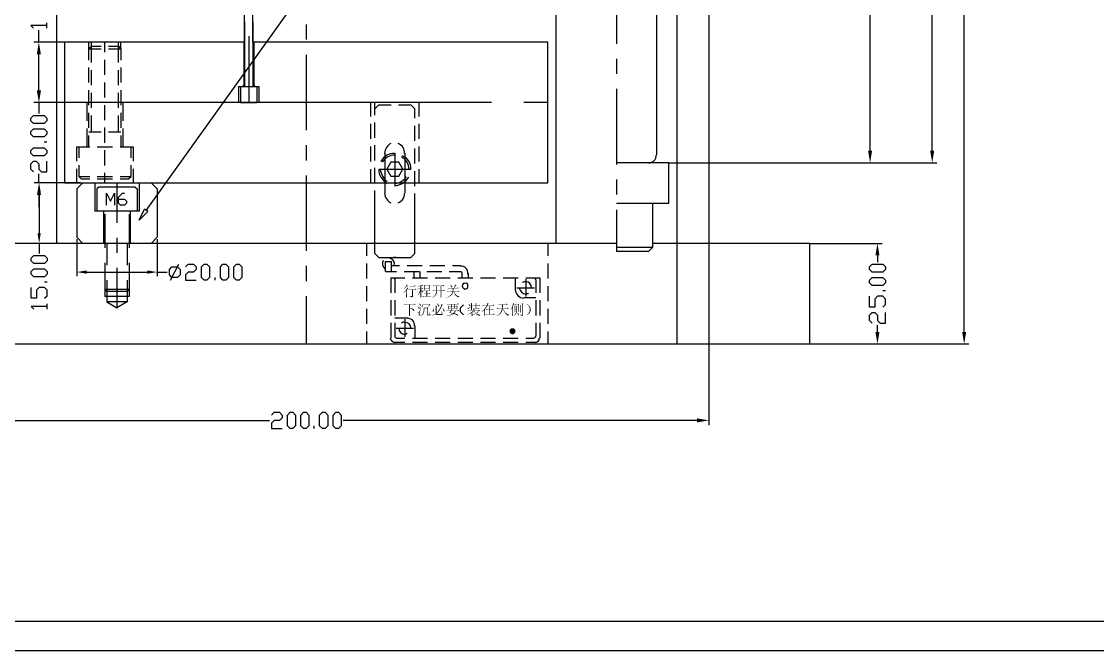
# Model space of a CAD drawing. Header units: inches. Extents: x 2 to 1172, y 492 to 1320.
# Drawn here: x 168.5 to 436, y 492.2 to 648.7 of the extents above; entities that cross this region are included whole.
import ezdxf

# ---------------------------------------------------------------- set-up
doc = ezdxf.new("R2010")
doc.units = ezdxf.units.IN
doc.header["$MEASUREMENT"] = 0

# ---------------------------------------------------------------- blocks, each defined once
blk = doc.blocks.new('AHH1270-500010_1')
at = {"transparency": 33554687}
for color, points in [(1, [(171.89, 639.06), (171.39, 642.07), (170.89, 639.06)]), (1, [(171.89, 630.05), (171.39, 627.05), (170.89, 630.05)]), (1, [(171.93, 630.05), (171.43, 627.05), (170.93, 630.05)]), (1, [(378.56, 615.03), (378.06, 612.03), (377.56, 615.03)]), (1, [(394, 615.03), (393.5, 612.03), (393, 615.03)]), (1, [(171.93, 604.02), (171.43, 607.02), (170.93, 604.02)]), (1, [(171.88, 604.52), (171.47, 607.02), (171.05, 604.52)]), (1, [(171.88, 594.51), (171.47, 592), (171.05, 594.5)]), (1, [(380.39, 589), (379.89, 592), (379.39, 589)]), (1, [(183.31, 584.43), (180.81, 584.84), (183.31, 585.26)]), (1, [(198.33, 584.43), (200.83, 584.84), (198.33, 585.26)]), (256, [(262.92, 580.13), (262.92, 578.61), (262.71, 578.49), (262.71, 578.64), (262.72, 579.49), (262.72, 580.19), (262.56, 580.02), (262.24, 579.75), (262.09, 579.64), (262.06, 579.69), (262.21, 579.83), (262.49, 580.16), (262.63, 580.34), (262.76, 580.53), (262.97, 580.88), (263.04, 581.04), (263.28, 580.83), (263.15, 580.76), (263.06, 580.63), (262.91, 580.42), (262.85, 580.34), (263, 580.22)]), (256, [(262.89, 581.73), (263.14, 581.53), (263.09, 581.52), (262.92, 581.37), (262.8, 581.24), (262.68, 581.1), (262.38, 580.83), (262.2, 580.69), (262.17, 580.74), (262.29, 580.85), (262.51, 581.1), (262.62, 581.25), (262.72, 581.39), (262.85, 581.63)]), (256, [(263.57, 578.89), (263.76, 578.88), (264.01, 578.86), (264.08, 578.86), (264.14, 578.86), (264.2, 578.95), (264.2, 579.03), (264.2, 580.46), (263.67, 580.46), (263.58, 580.46), (263.41, 580.44), (263.34, 580.41), (263.21, 580.54), (264.82, 580.54), (265.03, 580.74), (265.26, 580.46), (264.4, 580.46), (264.4, 578.96), (264.4, 578.77), (264.23, 578.55), (264.05, 578.51), (264.05, 578.61), (263.81, 578.76), (263.57, 578.82)]), (256, [(263.45, 581.38), (264.64, 581.38), (264.83, 581.56), (265.07, 581.3), (263.91, 581.3), (263.82, 581.3), (263.65, 581.27), (263.57, 581.25)]), (256, [(266.27, 581.37), (266.18, 581.35), (265.89, 581.32), (265.68, 581.3), (265.68, 581.35), (265.82, 581.37), (266.13, 581.45), (266.31, 581.51), (266.49, 581.56), (266.72, 581.67), (266.77, 581.72), (266.96, 581.46), (266.89, 581.46), (266.64, 581.43), (266.45, 581.39), (266.45, 580.69), (266.66, 580.69), (266.82, 580.85), (267.04, 580.61), (266.45, 580.61), (266.45, 580.34), (266.6, 580.28), (266.79, 580.17), (266.84, 580.13), (266.88, 580.08), (266.93, 579.99), (266.93, 579.95), (266.93, 579.92), (266.91, 579.85), (266.89, 579.82), (266.88, 579.79), (266.85, 579.76), (266.83, 579.76), (266.81, 579.76), (266.76, 579.83), (266.73, 579.9), (266.69, 580), (266.55, 580.2), (266.45, 580.29), (266.45, 579.56), (266.46, 578.71), (266.47, 578.58), (266.26, 578.49), (266.26, 578.75), (266.27, 579.56), (266.27, 580.11), (266.14, 579.79), (265.82, 579.25), (265.61, 579.03), (265.59, 579.07), (265.73, 579.29), (265.94, 579.71), (266.02, 579.91), (266.1, 580.11), (266.2, 580.46), (266.23, 580.61), (266.03, 580.61), (265.94, 580.61), (265.77, 580.59), (265.7, 580.57), (265.57, 580.69), (266.27, 580.69)]), (256, [(274.49, 580.79), (274.49, 580.61), (274.47, 580.23), (274.45, 580.04), (275.51, 580.04), (275.72, 580.24), (276.02, 579.95), (274.63, 579.95), (274.7, 579.77), (274.92, 579.42), (275.08, 579.25), (275.24, 579.08), (275.71, 578.83), (276.02, 578.75), (276.02, 578.71), (275.91, 578.7), (275.75, 578.61), (275.71, 578.53), (275.52, 578.62), (275.17, 578.89), (275.02, 579.05), (274.86, 579.21), (274.63, 579.66), (274.55, 579.95), (274.44, 579.95), (274.37, 579.69), (274.11, 579.25), (273.9, 579.07), (273.69, 578.88), (273.15, 578.59), (272.81, 578.49), (272.8, 578.54), (273.16, 578.69), (273.67, 579.03), (273.82, 579.22), (273.98, 579.4), (274.18, 579.77), (274.23, 579.95), (273.26, 579.95), (273.17, 579.95), (273, 579.93), (272.93, 579.91), (272.8, 580.04), (274.24, 580.04), (274.25, 580.19), (274.27, 580.57), (274.27, 580.79), (273.44, 580.79), (273.35, 580.79), (273.19, 580.77), (273.11, 580.75), (272.98, 580.88), (274.56, 580.88), (274.62, 580.97), (274.72, 581.2), (274.77, 581.33), (274.82, 581.46), (274.89, 581.67), (274.91, 581.76), (275.25, 581.53), (275.08, 581.46), (274.96, 581.28), (274.75, 580.99), (274.66, 580.88), (275.39, 580.88), (275.58, 581.07), (275.86, 580.79)]), (256, [(273.58, 581.69), (273.61, 581.73), (273.75, 581.65), (273.96, 581.51), (274.03, 581.45), (274.1, 581.39), (274.17, 581.27), (274.17, 581.21), (274.17, 581.18), (274.15, 581.1), (274.12, 581.06), (274.1, 581.02), (274.07, 580.97), (274.03, 580.97), (273.97, 581.07), (273.93, 581.17), (273.88, 581.31), (273.7, 581.57)]), (256, [(266.97, 580.19), (268.43, 580.19), (268.58, 580.34), (268.8, 580.11), (267.95, 580.11), (267.95, 579.5), (268.35, 579.5), (268.51, 579.66), (268.73, 579.42), (267.95, 579.42), (267.95, 578.78), (268.49, 578.78), (268.66, 578.95), (268.9, 578.69), (267.22, 578.69), (267.13, 578.69), (266.96, 578.67), (266.89, 578.65), (266.76, 578.78), (267.77, 578.78), (267.77, 579.42), (267.52, 579.42), (267.43, 579.42), (267.26, 579.4), (267.18, 579.38), (267.05, 579.5), (267.77, 579.5), (267.77, 580.11), (267.43, 580.11), (267.34, 580.11), (267.17, 580.09), (267.1, 580.07)]), (256, [(262.06, 576.79), (264.65, 576.79), (264.86, 577), (265.15, 576.71), (263.63, 576.71), (263.63, 575.98), (264.05, 575.85), (264.53, 575.65), (264.6, 575.58), (264.67, 575.51), (264.73, 575.38), (264.73, 575.32), (264.73, 575.3), (264.71, 575.24), (264.7, 575.2), (264.68, 575.16), (264.65, 575.12), (264.63, 575.12), (264.61, 575.12), (264.51, 575.22), (264.44, 575.31), (264.34, 575.44), (263.93, 575.74), (263.63, 575.91), (263.63, 574.48), (263.63, 574.34), (263.63, 574.09), (263.64, 573.99), (263.4, 573.89), (263.41, 574.15), (263.42, 574.51), (263.42, 574.61), (263.42, 576.71), (262.52, 576.71), (262.43, 576.71), (262.26, 576.69), (262.19, 576.66)]), (256, [(265.56, 576.29), (265.8, 576.16), (266.05, 575.95), (266.05, 575.87), (266.05, 575.79), (266.01, 575.68), (265.97, 575.66), (265.93, 575.63), (265.86, 575.7), (265.84, 575.8), (265.8, 575.89), (265.65, 576.11), (265.53, 576.24)]), (256, [(266.54, 576.37), (266.35, 575.7), (266.13, 574.94), (266.11, 574.85), (266.08, 574.76), (266.06, 574.55), (266.07, 574.43), (266.07, 574.3), (266.08, 574.12), (266.09, 574.07), (266.09, 574.05), (266.05, 574.02), (266.02, 574.02), (265.99, 574.02), (265.92, 574.03), (265.88, 574.05), (265.84, 574.06), (265.79, 574.12), (265.79, 574.17), (265.79, 574.21), (265.81, 574.31), (265.84, 574.38), (265.86, 574.45), (265.88, 574.56), (265.88, 574.61), (265.88, 574.66), (265.85, 574.73), (265.81, 574.76), (265.78, 574.79), (265.65, 574.84), (265.54, 574.87), (265.54, 574.93), (265.67, 574.92), (265.83, 574.9), (265.86, 574.91), (265.89, 574.91), (265.96, 574.97), (266, 575.03), (266.03, 575.09), (266.28, 575.77), (266.48, 576.38)]), (256, [(265.88, 577.05), (266.07, 576.96), (266.29, 576.81), (266.3, 576.76), (266.32, 576.71), (266.34, 576.64), (266.34, 576.62), (266.34, 576.59), (266.31, 576.52), (266.29, 576.49), (266.27, 576.47), (266.23, 576.44), (266.21, 576.44), (266.19, 576.44), (266.15, 576.51), (266.13, 576.58), (266.09, 576.67), (265.95, 576.89), (265.85, 577.01)]), (256, [(267.05, 576.06), (267.25, 575.95), (267.83, 575.95), (267.97, 576.09), (268.17, 575.89), (268.05, 575.79), (268.05, 574.36), (268.05, 574.29), (268.1, 574.22), (268.16, 574.23), (268.44, 574.23), (268.49, 574.23), (268.54, 574.31), (268.55, 574.38), (268.56, 574.46), (268.57, 574.69), (268.58, 574.85), (268.63, 574.85), (268.64, 574.73), (268.66, 574.53), (268.68, 574.46), (268.69, 574.39), (268.77, 574.29), (268.83, 574.26), (268.79, 574.18), (268.72, 574.09), (268.68, 574.08), (268.64, 574.07), (268.57, 574.06), (268.54, 574.06), (268.13, 574.06), (268, 574.06), (267.86, 574.18), (267.86, 574.31), (267.86, 575.86), (267.25, 575.86), (267.25, 575.54), (267.21, 575.03), (267.17, 574.85), (267.13, 574.67), (266.97, 574.38), (266.84, 574.26), (266.72, 574.15), (266.38, 573.96), (266.16, 573.88), (266.14, 573.94), (266.33, 574.03), (266.64, 574.25), (266.75, 574.38), (266.87, 574.5), (267, 574.82), (267.02, 575.02), (267.05, 575.22), (267.06, 575.74)]), (256, [(268.21, 576.24), (268.4, 576.66), (266.9, 576.66), (266.91, 576.52), (266.88, 576.34), (266.85, 576.29), (266.82, 576.25), (266.74, 576.2), (266.7, 576.2), (266.69, 576.2), (266.65, 576.21), (266.62, 576.22), (266.59, 576.22), (266.56, 576.24), (266.56, 576.26), (266.56, 576.27), (266.59, 576.31), (266.62, 576.34), (266.66, 576.39), (266.73, 576.49), (266.75, 576.55), (266.78, 576.6), (266.82, 576.78), (266.84, 576.91), (266.9, 576.91), (266.9, 576.75), (268.38, 576.75), (268.54, 576.91), (268.77, 576.68), (268.7, 576.65), (268.59, 576.59), (268.54, 576.55), (268.5, 576.52), (268.35, 576.35), (268.25, 576.22)]), (256, [(270.07, 574.54), (270.07, 575.82), (270.07, 576.02), (270.07, 576.37), (270.06, 576.52), (270.39, 576.37), (270.27, 576.27), (270.27, 574.66), (270.39, 574.78), (270.66, 575.1), (270.79, 575.3), (270.93, 575.5), (271.17, 575.93), (271.27, 576.17), (271.37, 576.41), (271.5, 576.79), (271.53, 576.93), (271.83, 576.75), (271.71, 576.68), (271.58, 576.36), (271.28, 575.73), (271.1, 575.43), (270.92, 575.13), (270.51, 574.66), (270.27, 574.48), (270.27, 574.43), (270.35, 574.38), (270.44, 574.38), (271.33, 574.38), (271.38, 574.38), (271.46, 574.4), (271.49, 574.43), (271.52, 574.46), (271.57, 574.8), (271.58, 575.1), (271.65, 575.1), (271.66, 574.89), (271.68, 574.64), (271.7, 574.59), (271.72, 574.53), (271.79, 574.45), (271.85, 574.41), (271.79, 574.29), (271.56, 574.17), (271.4, 574.19), (270.38, 574.19), (270.23, 574.18), (270.09, 574.28), (270.09, 574.38), (269.9, 574.29), (269.44, 574.12), (269.18, 574.06), (269.16, 574.12), (269.48, 574.23), (269.93, 574.44)]), (256, [(269.58, 576.02), (269.64, 576.02), (269.65, 575.76), (269.64, 575.4), (269.63, 575.29), (269.62, 575.19), (269.57, 575.05), (269.53, 575.03), (269.49, 575), (269.41, 574.97), (269.39, 574.97), (269.36, 574.97), (269.31, 574.99), (269.3, 575.01), (269.28, 575.02), (269.26, 575.05), (269.26, 575.07), (269.26, 575.1), (269.32, 575.21), (269.37, 575.28), (269.45, 575.37), (269.55, 575.74)]), (256, [(270.3, 577.03), (270.34, 577.05), (270.56, 576.91), (270.82, 576.7), (270.87, 576.63), (270.92, 576.57), (270.97, 576.47), (270.97, 576.42), (270.97, 576.41), (270.95, 576.36), (270.93, 576.32), (270.92, 576.28), (270.87, 576.24), (270.84, 576.24), (270.8, 576.23), (270.74, 576.33), (270.7, 576.44), (270.66, 576.54), (270.46, 576.84)]), (256, [(271.68, 575.92), (271.72, 575.95), (271.92, 575.75), (272.15, 575.48), (272.18, 575.42), (272.22, 575.36), (272.25, 575.25), (272.25, 575.21), (272.25, 575.19), (272.24, 575.13), (272.23, 575.1), (272.22, 575.06), (272.17, 575.01), (272.14, 574.98), (272.1, 574.96), (272.03, 575.07), (272, 575.21), (271.97, 575.33), (271.81, 575.69)]), (256, [(279.54, 575.23), (279.54, 575.32), (279.41, 575.52), (279.28, 575.64), (279.31, 575.67), (279.47, 575.61), (279.67, 575.52), (279.69, 575.49), (279.71, 575.45), (279.74, 575.4), (279.74, 575.37), (279.74, 575.35), (279.7, 575.28), (279.67, 575.23), (280.62, 575.23), (280.86, 575.45), (281.15, 575.15), (279.66, 575.15), (279.73, 575.03), (279.96, 574.76), (280.12, 574.61), (280.29, 574.76), (280.53, 575.03), (280.59, 575.14), (280.83, 574.9), (280.77, 574.89), (280.65, 574.85), (280.59, 574.82), (280.52, 574.78), (280.31, 574.65), (280.17, 574.56), (280.26, 574.49), (280.48, 574.37), (280.61, 574.32), (280.75, 574.27), (281.05, 574.2), (281.21, 574.19), (281.21, 574.13), (281.09, 574.11), (280.93, 574.01), (280.9, 573.92), (280.7, 574.01), (280.34, 574.22), (280.18, 574.35), (280.02, 574.48), (279.72, 574.88), (279.57, 575.15), (279.47, 575.06), (279.27, 574.89), (279.17, 574.8), (279.17, 574.21), (279.89, 574.44), (279.92, 574.4), (279.54, 574.23), (279.12, 573.97), (279.08, 573.88), (278.92, 574.12), (278.96, 574.15), (278.99, 574.23), (278.98, 574.27), (278.98, 574.68), (278.76, 574.54), (278.24, 574.31), (277.95, 574.23), (277.94, 574.27), (278.35, 574.45), (279.04, 574.89), (279.32, 575.15), (278.47, 575.15), (278.38, 575.15), (278.21, 575.13), (278.13, 575.11), (278.01, 575.23)]), (256, [(279.05, 576.9), (279.06, 575.46), (278.86, 575.33), (278.87, 575.51), (278.87, 575.93), (278.87, 576.17), (278.73, 576.08), (278.48, 575.92), (278.39, 575.84), (278.3, 575.77), (278.19, 575.66), (278.19, 575.61), (277.99, 575.85), (278.11, 575.89), (278.55, 576.09), (278.87, 576.26), (278.87, 576.61), (278.87, 577.07), (278.86, 577.17), (279.18, 576.98)]), (256, [(278.19, 576.87), (278.38, 576.8), (278.59, 576.68), (278.61, 576.65), (278.64, 576.61), (278.66, 576.56), (278.66, 576.54), (278.66, 576.51), (278.64, 576.44), (278.62, 576.4), (278.6, 576.37), (278.57, 576.33), (278.55, 576.33), (278.53, 576.33), (278.49, 576.38), (278.47, 576.42), (278.43, 576.51), (278.28, 576.72), (278.16, 576.84)]), (256, [(279.12, 576.47), (279.98, 576.47), (279.98, 576.7), (279.97, 577.03), (279.96, 577.12), (280.29, 576.98), (280.16, 576.89), (280.16, 576.47), (280.66, 576.47), (280.86, 576.66), (281.12, 576.38), (280.16, 576.38), (280.16, 575.8), (280.54, 575.8), (280.73, 575.96), (280.98, 575.71), (279.74, 575.71), (279.65, 575.71), (279.48, 575.69), (279.4, 575.67), (279.28, 575.8), (279.98, 575.8), (279.98, 576.38), (279.59, 576.38), (279.49, 576.38), (279.33, 576.36), (279.25, 576.34)]), (256, [(282.12, 575.57), (282.12, 575.59), (282.11, 575.7), (282.1, 575.78), (282.24, 575.73), (282.36, 575.87), (282.59, 576.24), (282.7, 576.45), (282.09, 576.45), (282, 576.45), (281.83, 576.43), (281.75, 576.41), (281.63, 576.54), (282.73, 576.54), (282.81, 576.73), (282.91, 577.04), (282.93, 577.17), (283.25, 577), (283.11, 576.91), (283.09, 576.85), (283, 576.66), (282.94, 576.54), (284.17, 576.54), (284.38, 576.75), (284.68, 576.45), (282.91, 576.45), (282.77, 576.17), (282.47, 575.73), (282.33, 575.57), (282.33, 574.02), (282.12, 573.91), (282.12, 574.02), (282.13, 574.22), (282.13, 574.31), (282.13, 575.38), (281.97, 575.23), (281.67, 575), (281.53, 574.92), (281.5, 574.96), (281.71, 575.14), (282.02, 575.45)]), (256, [(283.39, 575.99), (283.39, 576.04), (283.38, 576.22), (283.38, 576.34), (283.7, 576.2), (283.58, 576.1), (283.58, 575.53), (284.12, 575.53), (284.3, 575.71), (284.56, 575.45), (283.58, 575.45), (283.58, 574.33), (284.28, 574.33), (284.48, 574.53), (284.76, 574.24), (282.86, 574.24), (282.77, 574.24), (282.6, 574.22), (282.52, 574.2), (282.4, 574.33), (283.39, 574.33), (283.39, 575.45), (283.04, 575.45), (282.95, 575.45), (282.78, 575.43), (282.7, 575.4), (282.58, 575.53), (283.39, 575.53)]), (256, [(285.5, 576.83), (287.49, 576.83), (287.7, 577.04), (287.99, 576.75), (286.79, 576.75), (286.78, 576.56), (286.75, 576.08), (286.73, 575.78), (287.7, 575.78), (287.93, 576.02), (288.26, 575.7), (286.91, 575.7), (287.03, 575.34), (287.35, 574.81), (287.54, 574.64), (287.74, 574.47), (288.15, 574.26), (288.37, 574.22), (288.37, 574.16), (288.25, 574.15), (288.09, 574.06), (288.04, 573.96), (287.76, 574.13), (287.33, 574.55), (287.19, 574.81), (287.04, 575.06), (286.87, 575.51), (286.84, 575.7), (286.72, 575.7), (286.65, 575.34), (286.38, 574.75), (286.18, 574.54), (285.97, 574.32), (285.48, 573.99), (285.19, 573.88), (285.16, 573.92), (285.45, 574.07), (285.9, 574.44), (286.07, 574.66), (286.23, 574.87), (286.45, 575.39), (286.51, 575.7), (285.64, 575.7), (285.55, 575.7), (285.38, 575.68), (285.3, 575.66), (285.18, 575.78), (286.52, 575.78), (286.54, 576.11), (286.56, 576.59), (286.56, 576.75), (285.96, 576.75), (285.87, 576.75), (285.7, 576.73), (285.63, 576.71)]), (256, [(289.11, 576.05), (289, 575.84), (288.79, 575.53), (288.69, 575.42), (288.65, 575.46), (288.81, 575.73), (289.06, 576.25), (289.14, 576.49), (289.23, 576.73), (289.33, 577.05), (289.35, 577.14), (289.62, 576.98), (289.51, 576.9), (289.44, 576.73), (289.28, 576.38), (289.19, 576.19), (289.37, 576.09), (289.29, 576.01), (289.29, 574.51), (289.29, 574.4), (289.3, 574.12), (289.3, 573.95), (289.09, 573.87), (289.1, 574.08), (289.11, 574.44), (289.11, 574.58)]), (256, [(290.09, 576.45), (290.37, 576.33), (290.28, 576.23), (290.28, 575.96), (290.26, 575.5), (290.25, 575.31), (290.25, 575.13), (290.2, 574.82), (290.16, 574.69), (290.11, 574.57), (289.99, 574.35), (289.9, 574.27), (289.82, 574.18), (289.57, 574), (289.4, 573.91), (289.37, 573.95), (289.57, 574.09), (289.84, 574.37), (289.92, 574.52), (290, 574.66), (290.08, 575.09), (290.09, 575.37), (290.09, 575.65), (290.09, 576.19)]), (256, [(290.7, 576.63), (290.7, 575.53), (290.7, 575.47), (290.71, 575.19), (290.72, 574.98), (290.53, 574.9), (290.53, 576.69), (289.85, 576.69), (289.85, 574.92), (289.67, 574.82), (289.67, 575.01), (289.68, 575.27), (289.68, 575.33), (289.68, 576.38), (289.68, 576.45), (289.67, 576.7), (289.67, 576.89), (289.88, 576.77), (290.52, 576.77), (290.65, 576.9), (290.83, 576.72)]), (256, [(291.21, 576.43), (291.2, 575.22), (291.2, 575.15), (291.21, 574.94), (291.22, 574.82), (291.01, 574.72), (291.02, 574.88), (291.02, 575.12), (291.02, 575.21), (291.02, 576.19), (291.02, 576.26), (291.02, 576.5), (291.01, 576.66), (291.3, 576.52)]), (256, [(291.02, 574.23), (291.16, 574.21), (291.36, 574.19), (291.43, 574.19), (291.5, 574.19), (291.56, 574.26), (291.56, 574.33), (291.56, 576.68), (291.56, 576.77), (291.55, 576.98), (291.54, 577.1), (291.86, 576.93), (291.74, 576.83), (291.74, 574.22), (291.74, 574.1), (291.6, 573.93), (291.46, 573.88), (291.46, 573.95), (291.25, 574.09), (291.02, 574.16)]), (256, [(293.42, 574.72), (293.3, 574.57), (293.05, 574.35), (292.92, 574.27), (292.78, 574.18), (292.64, 574.12), (292.64, 574.14), (292.63, 574.16), (292.74, 574.25), (292.84, 574.33), (292.94, 574.4), (293.14, 574.63), (293.25, 574.8), (293.36, 574.96), (293.46, 575.34), (293.44, 575.56), (293.43, 575.78), (293.32, 576.14), (293.22, 576.28), (293.13, 576.42), (292.94, 576.65), (292.84, 576.73), (292.74, 576.82), (292.63, 576.92), (292.64, 576.94), (292.64, 576.95), (292.77, 576.88), (292.9, 576.8), (293.03, 576.71), (293.29, 576.45), (293.41, 576.28), (293.54, 576.11), (293.66, 575.71), (293.66, 575.48), (293.66, 575.25), (293.54, 574.87)]), (256, [(290.28, 574.77), (290.48, 574.63), (290.72, 574.44), (290.75, 574.39), (290.78, 574.35), (290.81, 574.26), (290.81, 574.23), (290.81, 574.2), (290.79, 574.14), (290.77, 574.1), (290.75, 574.07), (290.72, 574.04), (290.7, 574.04), (290.67, 574.08), (290.65, 574.13), (290.61, 574.21), (290.53, 574.36), (290.48, 574.43), (290.44, 574.49), (290.33, 574.65), (290.25, 574.73)]), (256, [(289.91, 570.13), (289.9, 570.2), (289.89, 570.27), (289.88, 570.34), (289.85, 570.4), (289.82, 570.47), (289.79, 570.53), (289.75, 570.59), (289.7, 570.64), (289.65, 570.69), (289.59, 570.74), (289.53, 570.78), (289.47, 570.81), (289.4, 570.83), (289.33, 570.85), (289.26, 570.87), (289.19, 570.88), (289.12, 570.88), (289.05, 570.87), (288.98, 570.85), (288.91, 570.83), (288.84, 570.81), (288.78, 570.78), (288.72, 570.74), (288.66, 570.69), (288.61, 570.64), (288.57, 570.59), (288.53, 570.53), (288.49, 570.47), (288.46, 570.4), (288.43, 570.34), (288.42, 570.27), (288.41, 570.2), (288.4, 570.13), (289.16, 570.13)]), (256, [(288.41, 570.13), (288.41, 570.05), (288.42, 569.98), (288.43, 569.91), (288.46, 569.85), (288.49, 569.78), (288.53, 569.72), (288.57, 569.66), (288.61, 569.61), (288.66, 569.56), (288.72, 569.51), (288.78, 569.47), (288.84, 569.44), (288.91, 569.42), (288.98, 569.39), (289.05, 569.38), (289.12, 569.38), (289.19, 569.38), (289.26, 569.38), (289.33, 569.39), (289.4, 569.42), (289.47, 569.44), (289.53, 569.47), (289.59, 569.51), (289.65, 569.56), (289.7, 569.61), (289.75, 569.66), (289.79, 569.72), (289.82, 569.78), (289.85, 569.85), (289.88, 569.91), (289.89, 569.98), (289.9, 570.05), (289.91, 570.13), (289.16, 570.13)]), (1, [(380.39, 569.97), (379.89, 566.97), (379.39, 569.97)]), (1, [(401.95, 569.97), (401.45, 566.97), (400.95, 569.97)]), (1, [(335.01, 547.44), (338.01, 547.94), (335.01, 548.44)])]:
    blk.add_hatch(color=color, dxfattribs=at).paths.add_polyline_path(points)
h = blk.add_hatch(color=256, dxfattribs=at)
h.paths.add_polyline_path([(267.15, 580.37), (267.16, 580.53), (267.17, 580.85), (267.17, 581.01), (267.17, 581.17), (267.16, 581.48), (267.15, 581.63), (267.36, 581.51), (268.38, 581.51), (268.51, 581.63), (268.7, 581.44), (268.58, 581.35), (268.58, 581.03), (268.58, 580.61), (268.59, 580.51), (268.4, 580.44), (268.4, 580.61), (267.35, 580.61), (267.35, 580.46), (267.15, 580.37)])
h.paths.add_polyline_path([(267.35, 581.42), (267.35, 580.69), (268.4, 580.69), (268.4, 581.42), (267.35, 581.42)])
h = blk.add_hatch(color=256, dxfattribs=at)
h.paths.add_polyline_path([(271.47, 580.22), (271.47, 579.13), (271.47, 579), (271.48, 578.74), (271.49, 578.61), (271.25, 578.53), (271.26, 578.74), (271.26, 579.09), (271.26, 579.24), (271.26, 580.22), (270.4, 580.22), (270.39, 579.92), (270.26, 579.42), (270.13, 579.22), (270.01, 579.02), (269.58, 578.66), (269.28, 578.5), (269.24, 578.54), (269.47, 578.69), (269.82, 579.02), (269.93, 579.21), (270.05, 579.4), (270.18, 579.9), (270.19, 580.22), (269.64, 580.22), (269.55, 580.22), (269.38, 580.2), (269.3, 580.18), (269.18, 580.3), (270.19, 580.3), (270.19, 581.35), (269.84, 581.35), (269.75, 581.35), (269.58, 581.33), (269.5, 581.31), (269.38, 581.44), (271.77, 581.44), (271.98, 581.65), (272.27, 581.35), (271.47, 581.35), (271.47, 580.3), (271.92, 580.3), (272.14, 580.53), (272.45, 580.22), (271.47, 580.22)])
h.paths.add_polyline_path([(270.4, 581.35), (270.4, 580.3), (271.26, 580.3), (271.26, 581.35), (270.4, 581.35)])
h = blk.add_hatch(color=256, dxfattribs=at)
h.paths.add_polyline_path([(273.96, 575.67), (274.25, 575.5), (274.14, 575.45), (274.11, 575.4), (274.03, 575.29), (273.99, 575.22), (275.41, 575.22), (275.65, 575.43), (275.95, 575.14), (275.06, 575.14), (274.99, 574.98), (274.8, 574.7), (274.69, 574.57), (274.96, 574.5), (275.33, 574.39), (275.44, 574.34), (275.54, 574.29), (275.64, 574.17), (275.64, 574.1), (275.65, 574.03), (275.62, 573.96), (275.6, 573.96), (275.58, 573.96), (275.5, 574.01), (275.46, 574.05), (275.35, 574.13), (274.91, 574.33), (274.58, 574.44), (274.45, 574.35), (274.13, 574.21), (273.94, 574.14), (273.75, 574.07), (273.16, 573.96), (272.76, 573.92), (272.74, 573.98), (273.32, 574.07), (274.13, 574.34), (274.37, 574.51), (274.11, 574.57), (273.65, 574.65), (273.43, 574.68), (273.48, 574.73), (273.63, 574.96), (273.74, 575.14), (273.09, 575.14), (273.04, 575.14), (272.9, 575.12), (272.83, 575.1), (272.7, 575.22), (273.78, 575.22), (273.84, 575.33), (273.93, 575.56), (273.96, 575.67)])
h.paths.add_polyline_path([(273.96, 575.14), (273.91, 575.07), (273.77, 574.87), (273.68, 574.73), (273.83, 574.71), (274.23, 574.66), (274.48, 574.62), (274.58, 574.72), (274.75, 574.98), (274.83, 575.14), (273.96, 575.14)])
h = blk.add_hatch(color=256, dxfattribs=at)
h.paths.add_polyline_path([(272.84, 576.89), (275.36, 576.89), (275.58, 577.1), (275.86, 576.8), (274.78, 576.8), (274.78, 576.38), (275.25, 576.38), (275.35, 576.54), (275.57, 576.37), (275.46, 576.27), (275.46, 576.05), (275.46, 575.74), (275.47, 575.64), (275.27, 575.54), (275.27, 575.7), (273.37, 575.7), (273.37, 575.59), (273.18, 575.5), (273.18, 575.63), (273.19, 575.89), (273.19, 576.01), (273.19, 576.14), (273.18, 576.38), (273.18, 576.5), (273.4, 576.38), (273.86, 576.38), (273.86, 576.8), (273.26, 576.8), (273.19, 576.8), (273.04, 576.78), (272.97, 576.76), (272.84, 576.89)])
h.paths.add_polyline_path([(274.04, 576.3), (274.04, 575.78), (274.6, 575.78), (274.6, 576.3), (274.04, 576.3)])
h.paths.add_polyline_path([(274.78, 576.3), (274.78, 575.78), (275.27, 575.78), (275.27, 576.3), (274.78, 576.3)])
h.paths.add_polyline_path([(273.37, 576.3), (273.37, 575.78), (273.86, 575.78), (273.86, 576.3), (273.37, 576.3)])
h.paths.add_polyline_path([(274.04, 576.8), (274.04, 576.38), (274.6, 576.38), (274.6, 576.8), (274.04, 576.8)])
for points in [[(0.12, 490.67), (1167.98, 490.67), (1167.98, 1318.03), (0.12, 1318.03), (0.12, 490.67)], [(253.9, 623.59), (253.9, 627.03)], [(254.89, 623.91), (254.89, 627.03)], [(255.9, 626.5), (254.89, 625.49)], [(255.9, 626.5), (258.96, 626.5)], [(260.83, 626.5), (263.9, 626.5)], [(263.9, 626.5), (264.91, 625.49)], [(265.91, 623.59), (265.91, 627.03)], [(264.91, 623.15), (264.91, 625.49)], [(253.9, 617.97), (253.9, 621.73)], [(254.89, 618.27), (254.89, 622.03)], [(264.91, 617.51), (264.91, 621.27)], [(265.91, 617.97), (265.91, 621.73)], [(253.9, 612.33), (253.9, 616.09)], [(254.89, 612.65), (254.89, 616.41)], [(264.91, 611.87), (264.91, 615.63)], [(265.91, 612.33), (265.91, 616.09)], [(257.39, 614.47), (257.39, 613.6)], [(262.41, 614.47), (262.41, 613.6)], [(253.9, 607.01), (253.9, 610.45)], [(254.89, 607.01), (254.89, 610.77)], [(261.9, 610.48), (260.91, 612.2), (258.9, 612.2), (257.89, 610.48), (258.9, 608.74)], [(260.91, 608.74), (261.9, 610.48)], [(264.91, 606.24), (264.91, 609.99)], [(265.91, 607.01), (265.91, 610.45)], [(257.39, 607.34), (257.39, 604.47)], [(258.9, 608.74), (260.91, 608.74)], [(262.41, 607.34), (262.41, 604.47)], [(254.89, 602.01), (254.89, 605.13)], [(254.89, 589.45), (254.89, 602.01)], [(264.91, 602.01), (264.91, 604.36)], [(264.91, 589.45), (264.91, 602.01)], [(252.89, 591.99), (252.89, 588.86)], [(297.95, 591.99), (297.95, 588.86)], [(254.89, 589.45), (255.9, 588.44)], [(264.91, 589.45), (263.9, 588.44)], [(252.89, 586.99), (252.89, 583.23)], [(255.9, 588.44), (263.9, 588.44)], [(257.59, 587.45), (259.08, 587.45)], [(257.59, 584.95), (257.59, 587.45)], [(259.08, 584.95), (259.08, 587.45)], [(259.08, 586.44), (261.07, 586.44)], [(260.23, 588.44), (259.58, 588.44)], [(262.95, 586.44), (266.69, 586.44)], [(268.57, 586.44), (272.33, 586.44)], [(274.21, 586.44), (276.18, 586.44)], [(297.95, 586.99), (297.95, 583.23)], [(257.59, 584.95), (260.3, 584.95)], [(258.9, 583.44), (258.9, 579.68)], [(258.9, 583.44), (262.41, 583.44)], [(262.18, 584.95), (265.94, 584.95)], [(264.28, 583.44), (268.04, 583.44)], [(264.67, 583.44), (264.67, 584.95)], [(266.16, 583.44), (266.16, 584.95)], [(267.82, 584.95), (271.58, 584.95)], [(269.91, 583.44), (273.67, 583.44)], [(273.44, 584.95), (276.18, 584.95)], [(275.55, 583.44), (279.3, 583.44)], [(276.67, 583.44), (276.67, 584.45)], [(278.18, 583.44), (278.18, 584.45)], [(281.18, 583.44), (284.94, 583.44)], [(286.82, 583.44), (290.58, 583.44)], [(289.94, 580.44), (289.94, 583.44)], [(292.44, 583.44), (295.95, 583.44)], [(295.95, 583.44), (295.95, 579.68)], [(252.89, 581.35), (252.89, 577.6)], [(259.9, 582.94), (259.9, 579.68)], [(294.96, 582.94), (294.96, 579.68)], [(297.95, 581.35), (297.95, 577.6)], [(294.96, 578.44), (291.94, 578.44)], [(252.89, 575.72), (252.89, 571.96)], [(258.9, 577.82), (258.9, 574.06)], [(259.9, 577.82), (259.9, 574.06)], [(276.96, 576.72), (276.12, 575.88), (276.12, 575.05), (276.96, 574.22)], [(294.96, 577.82), (294.96, 574.06)], [(295.95, 577.82), (295.95, 574.06)], [(297.95, 575.72), (297.95, 571.96)], [(259.9, 573.42), (262.91, 573.42)], [(252.89, 570.08), (252.89, 566.96)], [(258.9, 572.18), (258.9, 568.42)], [(259.9, 572.18), (259.9, 568.91)], [(264.91, 571.43), (264.91, 568.42)], [(294.96, 572.18), (294.96, 568.91)], [(295.95, 572.18), (295.95, 568.42)], [(297.95, 570.08), (297.95, 566.96)], [(259.9, 567.42), (262.41, 567.42)], [(260.41, 568.42), (262.41, 568.42)], [(264.28, 568.42), (268.04, 568.42)], [(264.28, 567.42), (268.04, 567.42)], [(269.91, 568.42), (273.67, 568.42)], [(269.91, 567.42), (273.67, 567.42)], [(275.55, 568.42), (279.3, 568.42)], [(275.55, 567.42), (279.3, 567.42)], [(281.18, 568.42), (284.94, 568.42)], [(281.18, 567.42), (284.94, 567.42)], [(286.82, 568.42), (290.58, 568.42)], [(286.82, 567.42), (290.58, 567.42)], [(292.44, 568.42), (294.44, 568.42)], [(292.44, 567.42), (294.96, 567.42)], [(1160.72, 497.92), (21.3, 497.92)]]:
    blk.add_lwpolyline(points, dxfattribs=at)
at = {"color": 1, "transparency": 33554687}
for points in [[(198.07, 600.2), (392.23, 871.78), (395.22, 871.78)], [(393.49, 615.02), (393.49, 717.65)], [(401.43, 569.96), (401.43, 694.79)], [(378.06, 615.02), (378.06, 672.85)], [(314.98, 660.46), (314.98, 641.68)], [(173.39, 646.24), (169.38, 646.24), (170.05, 645.56)], [(171.38, 642.05), (171.38, 645.06)], [(173.39, 645.56), (173.39, 646.89)], [(237.87, 646.43), (237.87, 642.69)], [(177.8, 642.05), (170.18, 642.05)], [(171.38, 630.04), (171.38, 639.05)], [(237.87, 638.93), (237.87, 620.15)], [(314.98, 637.94), (314.98, 634.18)], [(171.42, 630.04), (171.42, 633.04)], [(314.98, 630.42), (314.98, 611.64)], [(177.8, 627.03), (170.18, 627.03)], [(177.8, 627.03), (170.21, 627.03)], [(171.42, 627.03), (171.42, 624.32)], [(173.42, 622.47), (172.75, 621.82), (170.09, 621.82), (169.42, 622.47), (169.42, 623.15), (170.09, 623.8), (172.75, 623.8), (173.42, 623.15), (173.42, 622.47)], [(173.42, 619.14), (172.75, 618.46), (170.09, 618.46), (169.42, 619.14), (169.42, 619.81), (170.09, 620.47), (172.75, 620.47), (173.42, 619.81), (173.42, 619.14)], [(173.42, 614.47), (172.75, 613.8), (170.09, 613.8), (169.42, 614.47), (169.42, 615.13), (170.09, 615.8), (172.75, 615.8), (173.42, 615.13), (173.42, 614.47)], [(173.42, 617.13), (172.75, 617.13)], [(237.87, 616.41), (237.87, 612.65)], [(259.9, 614.47), (259.9, 606.47)], [(170.09, 609.79), (169.42, 610.47), (169.42, 611.8), (170.09, 612.47), (170.75, 612.47), (171.42, 611.8), (171.42, 610.47), (172.09, 609.79), (173.42, 609.79), (173.42, 612.47)], [(255.9, 610.48), (263.9, 610.48)], [(327.99, 612.03), (379.25, 612.03)], [(327.99, 612.03), (394.69, 612.03)], [(171.42, 607.01), (171.42, 609.29)], [(237.87, 608.89), (237.87, 590.12)], [(314.98, 607.89), (314.98, 604.13)], [(177.8, 607.01), (170.21, 607.01)], [(181.79, 607.01), (170.46, 607.01)], [(171.42, 604.01), (171.42, 601.01)], [(171.45, 604.51), (171.45, 594.5)], [(198.48, 599.91), (196.32, 597.77), (197.67, 600.5)], [(198.48, 599.91), (197.67, 600.5)], [(314.98, 600.37), (314.98, 589.98)], [(181.79, 591.99), (170.46, 591.99)], [(171.45, 591.99), (171.45, 589.49)], [(180.8, 593), (180.8, 583.83)], [(200.82, 593), (200.82, 583.83)], [(338, 591.99), (338, 546.73)], [(363.04, 591.99), (381.07, 591.99)], [(173.46, 587.66), (172.78, 586.99), (170.12, 586.99), (169.45, 587.66), (169.45, 588.32), (170.12, 588.99), (172.78, 588.99), (173.46, 588.32), (173.46, 587.66)], [(379.88, 588.99), (379.88, 587.32)], [(204.49, 583.49), (203.84, 584.17), (203.84, 585.5), (204.49, 586.17), (205.84, 586.17), (206.5, 585.5), (206.5, 584.17), (205.84, 583.49), (204.49, 583.49)], [(204.16, 582.84), (206.16, 586.84)], [(207.83, 586.17), (208.5, 586.84), (209.83, 586.84), (210.51, 586.17), (210.51, 585.5), (209.83, 584.84), (208.5, 584.84), (207.83, 584.17), (207.83, 582.84), (210.51, 582.84)], [(212.51, 582.84), (211.84, 583.49), (211.84, 586.17), (212.51, 586.84), (213.18, 586.84), (213.84, 586.17), (213.84, 583.49), (213.18, 582.84), (212.51, 582.84)], [(217.17, 582.84), (216.52, 583.49), (216.52, 586.17), (217.17, 586.84), (217.85, 586.84), (218.52, 586.17), (218.52, 583.49), (217.85, 582.84), (217.17, 582.84)], [(220.53, 582.84), (219.85, 583.49), (219.85, 586.17), (220.53, 586.84), (221.18, 586.84), (221.86, 586.17), (221.86, 583.49), (221.18, 582.84), (220.53, 582.84)], [(237.87, 586.36), (237.87, 582.6)], [(381.89, 585.48), (381.21, 584.82), (378.54, 584.82), (377.88, 585.48), (377.88, 586.15), (378.54, 586.83), (381.21, 586.83), (381.89, 586.15), (381.89, 585.48)], [(173.46, 584.32), (172.78, 583.65), (170.12, 583.65), (169.45, 584.32), (169.45, 584.98), (170.12, 585.65), (172.78, 585.65), (173.46, 584.98), (173.46, 584.32)], [(183.3, 584.84), (198.32, 584.84)], [(200.82, 584.84), (203.32, 584.84)], [(215.19, 582.84), (215.19, 583.49)], [(381.89, 582.14), (381.21, 581.49), (378.54, 581.49), (377.88, 582.14), (377.88, 582.82), (378.54, 583.47), (381.21, 583.47), (381.89, 582.82), (381.89, 582.14)], [(172.78, 578.31), (173.46, 578.97), (173.46, 580.32), (172.78, 580.97), (171.45, 580.97), (170.8, 580.32), (170.8, 578.31), (169.45, 578.31), (169.45, 580.97)], [(173.46, 582.32), (172.78, 582.32)], [(290.27, 580.94), (294.62, 580.94)], [(292.44, 583.1), (292.44, 578.76)], [(237.87, 578.85), (237.87, 566.96)], [(381.21, 576.13), (381.89, 576.81), (381.89, 578.14), (381.21, 578.81), (379.88, 578.81), (379.21, 578.14), (379.21, 576.13), (377.88, 576.13), (377.88, 578.81)], [(381.89, 580.14), (381.21, 580.14)], [(173.46, 576.31), (169.45, 576.31), (170.12, 575.64)], [(173.46, 575.64), (173.46, 576.97)], [(262.41, 573.1), (262.41, 568.75)], [(378.54, 572.14), (377.88, 572.8), (377.88, 574.15), (378.54, 574.8), (379.21, 574.8), (379.88, 574.15), (379.88, 572.8), (380.54, 572.14), (381.89, 572.14), (381.89, 574.8)], [(260.23, 570.92), (264.58, 570.92)], [(379.88, 569.96), (379.88, 571.63)], [(363.04, 566.96), (402.64, 566.96)], [(363.04, 566.96), (381.07, 566.96)], [(229.2, 549.26), (229.87, 549.94), (231.2, 549.94), (231.87, 549.26), (231.87, 548.59), (231.2, 547.93), (229.87, 547.93), (229.2, 547.26), (229.2, 545.93), (231.87, 545.93)], [(233.86, 545.93), (233.21, 546.6), (233.21, 549.26), (233.86, 549.94), (234.54, 549.94), (235.21, 549.26), (235.21, 546.6), (234.54, 545.93), (233.86, 545.93)], [(237.21, 545.93), (236.54, 546.6), (236.54, 549.26), (237.21, 549.94), (237.87, 549.94), (238.54, 549.26), (238.54, 546.6), (237.87, 545.93), (237.21, 545.93)], [(241.88, 545.93), (241.2, 546.6), (241.2, 549.26), (241.88, 549.94), (242.55, 549.94), (243.21, 549.26), (243.21, 546.6), (242.55, 545.93), (241.88, 545.93)], [(245.21, 545.93), (244.55, 546.6), (244.55, 549.26), (245.21, 549.94), (245.89, 549.94), (246.56, 549.26), (246.56, 546.6), (245.89, 545.93), (245.21, 545.93)], [(140.76, 547.93), (228.7, 547.93)], [(239.87, 545.93), (239.87, 546.6)], [(335, 547.93), (247.06, 547.93)]]:
    blk.add_lwpolyline(points, dxfattribs=at)
at = {"color": 4, "transparency": 33554687}
for points in [[(324.98, 822.28), (324.98, 614.03)], [(330, 732.18), (330, 566.96)], [(175.8, 662.09), (175.8, 591.99)], [(299.96, 662.09), (299.96, 591.99)], [(338, 662.09), (338, 591.99)], [(177.8, 642.05), (177.8, 627.03)], [(222.56, 642.05), (177.8, 642.05)], [(183.8, 640.4), (183.8, 642.05)], [(184.45, 641.06), (184.45, 642.05)], [(187.81, 639.55), (187.81, 642.05)], [(191.16, 641.06), (191.16, 642.05)], [(191.81, 640.4), (191.81, 642.05)], [(297.95, 627.03), (297.95, 642.05), (224.57, 642.05)], [(183.8, 637.6), (183.8, 640.4), (184.45, 641.06), (186.87, 641.06)], [(183.8, 640.4), (186.87, 640.4)], [(184.45, 636.96), (184.45, 641.06)], [(188.75, 641.06), (191.16, 641.06), (191.81, 640.4), (191.81, 637.6)], [(188.75, 640.4), (191.81, 640.4)], [(191.16, 636.96), (191.16, 641.06)], [(187.81, 633.93), (187.81, 637.67)], [(183.8, 631.98), (183.8, 635.72)], [(184.45, 631.34), (184.45, 635.08)], [(191.16, 631.34), (191.16, 635.08)], [(191.81, 635.72), (191.81, 631.98)], [(187.81, 628.29), (187.81, 632.05)], [(183.8, 626.34), (183.8, 630.1)], [(184.45, 625.7), (184.45, 629.46)], [(191.16, 625.7), (191.16, 629.46)], [(191.81, 630.1), (191.81, 626.34)], [(177.8, 627.03), (177.8, 607.01), (297.95, 607.01)], [(283.92, 627.03), (177.8, 627.03)], [(183.3, 627.03), (183.3, 622.47)], [(187.81, 622.65), (187.81, 626.41)], [(192.31, 627.03), (192.31, 622.47)], [(297.95, 607.01), (297.95, 627.03), (291.94, 627.03)], [(183.8, 620.7), (183.8, 624.46)], [(184.45, 619.72), (184.45, 623.82)], [(191.16, 619.72), (191.16, 623.82)], [(191.81, 624.46), (191.81, 620.7)], [(187.81, 617.03), (187.81, 620.79)], [(183.3, 620.59), (183.3, 616.02)], [(183.8, 619.72), (186.87, 619.72)], [(183.8, 616.02), (183.8, 618.84)], [(188.75, 619.72), (191.81, 619.72)], [(191.81, 618.84), (191.81, 616.02)], [(192.31, 620.59), (192.31, 616.02)], [(180.8, 612.45), (180.8, 616.02), (184.06, 616.02)], [(181.3, 616.02), (181.3, 613.28)], [(185.93, 616.02), (189.69, 616.02)], [(191.57, 616.02), (194.81, 616.02), (194.81, 612.45)], [(194.31, 613.28), (194.31, 616.02)], [(187.81, 611.39), (187.81, 615.15)], [(180.8, 607.01), (180.8, 610.57)], [(181.3, 611.41), (181.3, 608.66), (181.95, 608.02), (184.06, 608.02)], [(191.57, 608.02), (193.68, 608.02), (194.31, 608.66), (194.31, 611.41)], [(194.81, 610.57), (194.81, 607.01)], [(327.99, 612.03), (314.98, 612.03)], [(314.98, 602.01), (327.99, 602.01), (327.99, 612.03)], [(181.3, 608.66), (184.06, 608.66)], [(185.93, 608.66), (189.69, 608.66)], [(185.93, 608.02), (189.69, 608.02)], [(187.81, 607.01), (187.81, 609.51)], [(191.57, 608.66), (194.31, 608.66)], [(182.31, 607.01), (180.8, 605.52)], [(180.8, 605.52), (180.8, 593.49)], [(199.33, 607.01), (200.82, 605.52)], [(200.82, 605.52), (200.82, 593.49)], [(323.99, 602.01), (323.99, 590.99), (322.98, 589.98), (314.98, 589.98)], [(112.72, 591.99), (112.72, 566.96), (363.04, 566.96)], [(314.98, 591.99), (112.72, 591.99)], [(182.31, 591.99), (180.8, 593.49)], [(187.81, 591.99), (182.31, 591.99)], [(199.33, 591.99), (193.82, 591.99)], [(199.33, 591.99), (200.82, 593.49)], [(363.04, 566.96), (363.04, 591.99), (323.99, 591.99)], [(323.99, 590.99), (314.98, 590.99)]]:
    blk.add_lwpolyline(points, dxfattribs=at)
at = {"color": 6, "transparency": 33554687}
for points in [[(222.56, 642.05), (222.56, 731.47)], [(224.57, 642.05), (224.57, 731.47)], [(222.56, 647.07), (222.56, 631.04)], [(224.57, 647.07), (224.57, 631.04)], [(222.32, 642.05), (222.32, 631.34)], [(223.56, 643.57), (223.56, 627.03)], [(224.82, 642.05), (224.82, 631.34)], [(222.32, 631.34), (222.01, 631.04)], [(222.32, 631.34), (222.56, 631.34)], [(224.57, 631.34), (224.82, 631.34)], [(224.82, 631.34), (225.12, 631.04)], [(221.06, 631.04), (221.06, 627.03)], [(221.06, 631.04), (226.06, 631.04)], [(221.55, 631.04), (221.55, 627.03)], [(225.56, 631.04), (225.56, 627.03)], [(226.06, 631.04), (226.06, 627.03)], [(221.55, 627.03), (225.56, 627.03)], [(185.3, 607.01), (185.3, 600)], [(186.32, 606.01), (185.8, 605.52)], [(185.8, 605.52), (185.8, 600)], [(195.32, 606.01), (186.32, 606.01)], [(190.82, 607.01), (190.82, 597.13)], [(195.32, 606.01), (195.82, 605.52)], [(195.82, 605.52), (195.82, 600)], [(196.32, 607.01), (196.32, 600)], [(188.18, 601.47), (188.18, 604.49), (189.19, 602.48), (190.18, 604.49), (190.18, 601.47)], [(191.19, 602.98), (192.68, 602.98), (193.18, 602.48), (193.18, 601.99), (192.68, 601.47), (191.69, 601.47), (191.19, 601.99), (191.19, 603.48), (192.19, 604.49), (192.68, 604.49)], [(196.32, 600), (185.3, 600)], [(187.5, 600), (187.5, 591.99)], [(187.81, 599.29), (187.81, 590.9)], [(193.82, 599.29), (193.82, 590.9)], [(194.12, 600), (194.12, 591.99)], [(193.82, 591.99), (187.81, 591.99)], [(188.27, 591.99), (188.27, 586.59)], [(190.82, 593.37), (190.82, 589.61)], [(193.37, 591.99), (193.37, 586.59)], [(187.81, 587.16), (187.81, 578.77)], [(190.82, 585.87), (190.82, 575.97)], [(193.82, 587.16), (193.82, 578.77)], [(188.27, 582.84), (188.27, 577.44)], [(193.37, 582.84), (193.37, 577.44)], [(188.3, 579.98), (187.81, 580.48)], [(193.82, 580.48), (187.81, 580.48)], [(193.82, 578.77), (187.81, 578.77)], [(193.32, 579.98), (188.3, 579.98)], [(193.82, 580.48), (193.32, 579.98)], [(193.37, 577.44), (188.27, 577.44)], [(188.27, 577.44), (190.82, 575.97)], [(193.37, 577.44), (190.82, 575.97)]]:
    blk.add_lwpolyline(points, dxfattribs=at)
at = {"color": 8, "transparency": 33554687}
for points in [[(257.39, 613.6), (257.39, 607.34)], [(262.41, 613.6), (262.41, 607.34)]]:
    blk.add_lwpolyline(points, dxfattribs=at)
at = {"transparency": 33554687}
for points in [[(258.92, 616.8), (258.04, 616.44), (257.41, 615.52), (257.32, 614.31)], [(262.29, 614.31), (262.41, 615.52), (261.79, 616.44), (260.69, 616.8)], [(259.81, 614.31), (258.48, 614.49), (257.16, 613.73), (256.44, 612.36)], [(259.81, 613.96), (258.66, 613.99), (257.5, 613.32), (256.79, 612.19)], [(263.35, 610.41), (263.42, 611.74), (262.75, 612.89), (261.58, 613.43)], [(263.89, 610.41), (263.92, 611.91), (263.15, 613.24), (261.76, 613.78)], [(255.9, 610.41), (255.91, 609.05), (256.67, 607.73), (257.86, 606.87)], [(256.26, 610.41), (256.41, 609.23), (257.07, 608.07), (258.03, 607.4)], [(259.81, 606.87), (261.16, 606.98), (262.32, 607.65), (262.82, 608.64)], [(259.81, 606.33), (261.34, 606.48), (262.66, 607.24), (263.35, 608.46)], [(257.32, 604.38), (257.41, 603.45), (258.04, 602.52), (258.92, 602.08)], [(260.69, 602.08), (261.79, 602.52), (262.41, 603.45), (262.29, 604.38)], [(278.07, 584.34), (278.18, 585.56), (277.29, 586.45), (276.12, 586.29)], [(260.34, 583.28), (260.14, 583.45), (259.91, 583.22), (259.81, 582.92)], [(276.65, 584.34), (276.68, 584.73), (276.46, 584.95), (276.12, 584.87)], [(294.92, 582.92), (294.96, 583.22), (294.73, 583.45), (294.39, 583.28)], [(289.78, 580.44), (289.95, 579.34), (290.85, 578.44), (291.91, 578.31)], [(264.77, 571.4), (264.92, 572.54), (264.02, 573.44), (262.82, 573.35)], [(258.74, 568.38), (258.91, 567.88), (259.36, 567.43), (259.81, 567.32)], [(259.81, 568.91), (259.91, 568.65), (260.14, 568.43), (260.34, 568.38)], [(294.39, 568.38), (294.73, 568.43), (294.96, 568.65), (294.92, 568.91)], [(294.92, 567.32), (295.51, 567.43), (295.96, 567.88), (295.81, 568.38)]]:
    blk.add_open_spline(points, degree=3, dxfattribs=at)
at = {"color": 4, "transparency": 33554687}
blk.add_open_spline([(322.94, 612.01), (324.1, 612.03), (324.99, 612.92), (324.89, 613.96)], degree=3, dxfattribs=at)
at = {"transparency": 33554687}
for points, knots in [([(256.97, 587.71), (256.64, 587.1), (256.82, 586.17), (257.5, 585.58), (257.54, 585.69), (257.57, 585.67), (257.5, 585.58)], [0, 0, 0, 0, 1, 1, 1, 2, 2, 2, 2]), ([(256.97, 587.71), (256.64, 587.1), (256.82, 586.17), (257.5, 585.58), (257.54, 585.69), (257.57, 585.67), (257.5, 585.58)], [0, 0, 0, 0, 1, 1, 1, 2, 2, 2, 2]), ([(259.63, 586.29), (260.04, 587.23), (259.63, 588.09), (258.74, 588.24), (258.81, 588.38), (258.78, 588.39), (258.74, 588.24)], [0, 0, 0, 0, 1, 1, 1, 2, 2, 2, 2]), ([(259.63, 586.29), (260.04, 587.23), (259.63, 588.09), (258.74, 588.24), (258.81, 588.38), (258.78, 588.39), (258.74, 588.24)], [0, 0, 0, 0, 1, 1, 1, 2, 2, 2, 2]), ([(278.07, 581.33), (278.18, 581.03), (277.85, 580.7), (277.36, 580.62), (277.02, 580.7), (276.68, 581.03), (276.65, 581.33), (276.68, 581.86), (277.02, 582.2), (277.36, 582.04), (277.85, 582.2), (278.18, 581.86), (278.07, 581.33)], [0, 0, 0, 0, 1, 1, 1, 2, 2, 2, 3, 3, 3, 4, 4, 4, 4]), ([(290.84, 580.8), (290.95, 580.12), (291.62, 579.44), (292.44, 579.38), (292.72, 579.44), (292.98, 579.51), (293.15, 579.55)], [0, 0, 0, 0, 1, 1, 1, 2, 2, 2, 2]), ([(293.86, 580.8), (293.95, 581.78), (293.28, 582.45), (292.44, 582.39), (292.19, 582.45), (291.93, 582.38), (291.55, 582.21)], [0, 0, 0, 0, 1, 1, 1, 2, 2, 2, 2]), ([(260.87, 570.86), (260.91, 570.1), (261.58, 569.43), (262.29, 569.27), (262.68, 569.43), (262.94, 569.5), (263, 569.62)], [0, 0, 0, 0, 1, 1, 1, 2, 2, 2, 2]), ([(263.89, 570.86), (263.92, 571.76), (263.24, 572.43), (262.29, 572.28), (262.15, 572.43), (261.89, 572.37), (261.58, 572.11)], [0, 0, 0, 0, 1, 1, 1, 2, 2, 2, 2])]:
    blk.add_open_spline(points, degree=3, knots=knots, dxfattribs=at)

msp = doc.modelspace()

# ---------------------------------------------------------------- block references
msp.add_blockref('AHH1270-500010_1', (1.45, 1.53))

doc.saveas('drawing.dxf')
